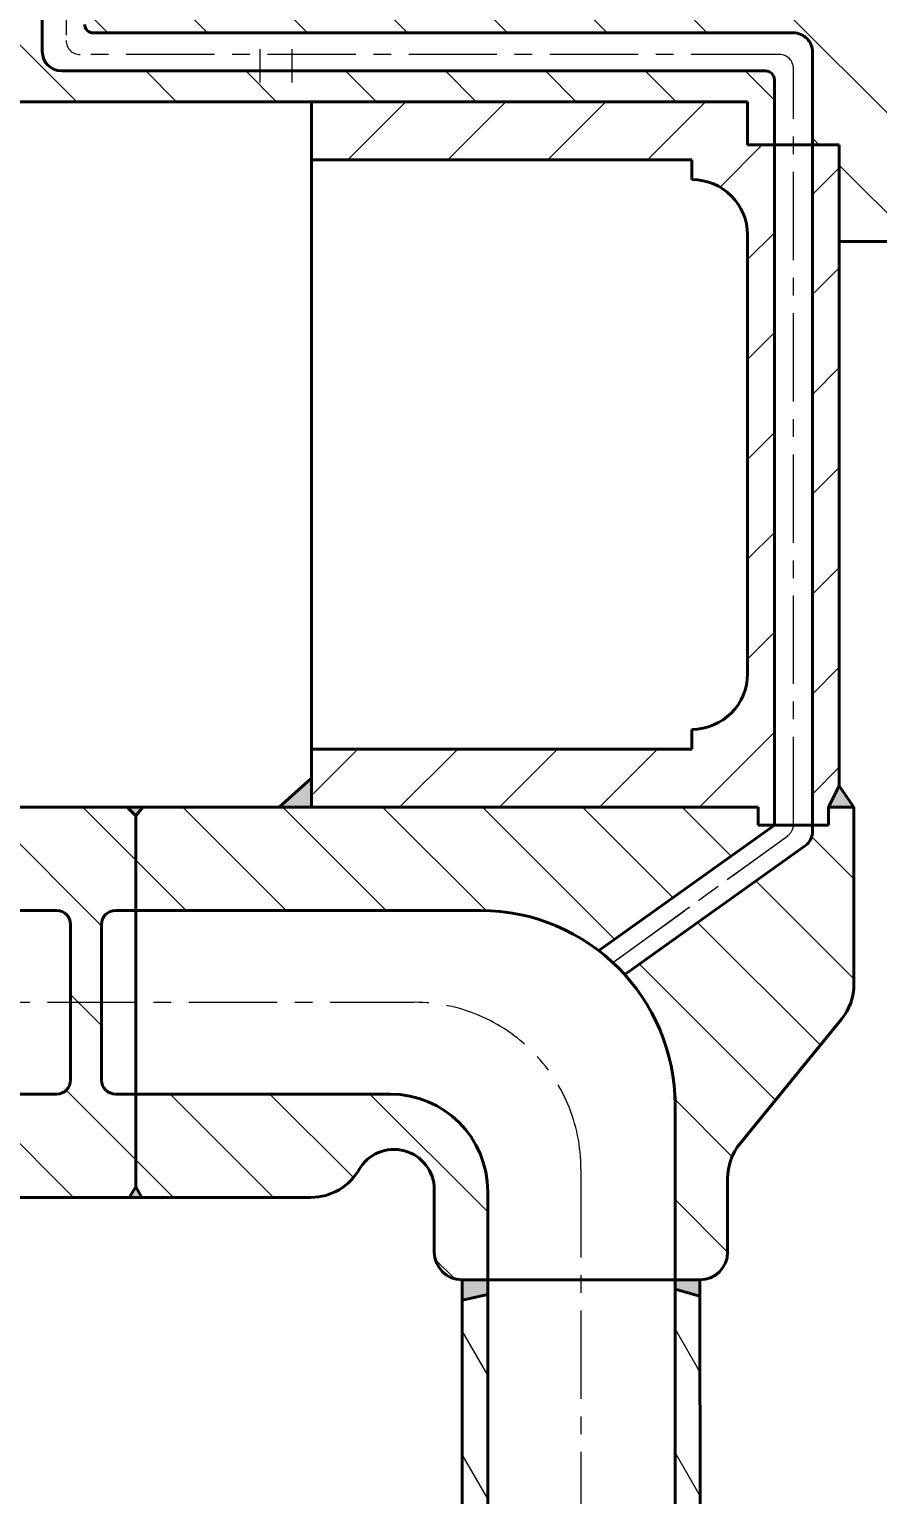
# Model space of a CAD drawing. Header units: millimetres. Extents: x 3913 to 6157, y -487 to 5915.
# Drawn here: x 5348 to 5653, y 277 to 804 of the extents above; entities that cross this region are included whole.
import ezdxf

# ---------------------------------------------------------------- set-up
doc = ezdxf.new("R2010")
doc.units = ezdxf.units.MM
doc.linetypes.add('ACAD_ISO03W100', pattern=[30, 12, -18])
doc.linetypes.add('осевая', pattern=[50.8, 31.75, -6.35, 6.35, -6.35])
doc.layers.get('0').update_dxf_attribs({"lineweight": 40})
for name, color, linetype, lineweight in [('Оси', 7, 'осевая', 20), ('Штрих пункт', 7, 'ACAD_ISO03W100', 20), ('штриховка', 7, 'Continuous', 20)]:
    doc.layers.add(name, color=color, linetype=linetype, lineweight=lineweight)
doc.styles.add('ADRF1', font='isocpeur.ttf', dxfattribs={"oblique": 15})
doc.dimstyles.new('гост', dxfattribs={"dimtxt": 20, "dimasz": 30, "dimexe": 2, "dimexo": 0, "dimgap": 7, "dimtad": 1, "dimtoh": 1, "dimdec": 1, "dimtxsty": 'ADRF1', "dimcen": 2.5, "dimadec": 0, "dimazin": 0, "dimtfac": 1, "dimtdec": 1, "dimtmove": 0, "dimatfit": 3, "dimfxl": 1, "dimlwd": 20, "dimlwe": 20, "dimarcsym": 0})

# ---------------------------------------------------------------- blocks, each defined once
blk = doc.blocks.new('*D8')
at = {"layer": 'Defpoints', "color": 0, "transparency": 16777216}
for p in [(5193.03, 5841.21), (5974.94, 5841.21), (5193.03, -208.96)]:
    blk.add_point(p, dxfattribs=at)
at = {"layer": 'Оси', "color": 0, "linetype": 'Continuous', "lineweight": 20, "transparency": 16777216}
for p, q in [((5193.03, 5841.21), (5976.94, 5841.21)), ((5974.94, -148.96), (5974.94, 5781.21)), ((5193.03, -208.96), (5976.94, -208.96))]:
    blk.add_line(p, q, dxfattribs=at)
at = {"layer": 'Оси', "color": 0, "transparency": 16777216}
for points in [[(5964.94, 5781.21), (5984.94, 5781.21), (5974.94, 5841.21)], [(5964.94, -148.96), (5984.94, -148.96), (5974.94, -208.96)]]:
    blk.add_solid(points, dxfattribs=at)
at = {"layer": 'Оси', "color": 0, "transparency": 16777216, "insert": (5932.94, 2816.12), "char_height": 20, "attachment_point": 5, "rotation": 90, "style": 'ADRF1'}
blk.add_mtext('{\\H3.5x;6050}', dxfattribs=at)

msp = doc.modelspace()

# ---------------------------------------------------------------- hatches: boundary and pattern name
h = msp.add_hatch(color=256)
h.dxf.hatch_style = 1
h.paths.add_polyline_path([(5580.07, 353.96), (5588.96, 353.96), (5588.96, 348.14), (5580.07, 350.62)])
h.paths.add_polyline_path([(5503.48, 353.96), (5512.69, 353.96), (5512.69, 348.71), (5503.48, 346.71)])
h = msp.add_hatch(color=256)
h.dxf.hatch_style = 1
h.paths.add_polyline_path([(5580.07, 353.96), (5588.96, 353.96), (5588.96, 348.14), (5580.07, 350.62)])
h.paths.add_polyline_path([(5503.48, 353.96), (5512.69, 353.96), (5512.69, 348.71), (5503.48, 346.71)])
at = {"layer": 'штриховка'}
h = msp.add_hatch(dxfattribs=at)
h.set_pattern_fill('ANSI31', color=256, scale=8, angle=90)
h.paths.add_polyline_path([(5493.21, 856.5), (5493.21, 876.1), (5537.79, 876.1), (5537.79, 863.05), (5591.68, 863.05), (5591.68, 854.11), (5608.81, 854.11), (5608.81, 863.05), (5643.34, 863.05), (5674.68, 829.97), (5674.68, 804.96), (5698.36, 804.96), (5708.06, 794.72), (5708.06, 762.07), (5675.12, 762.07), (5675.12, 727.32), (5639.11, 727.32), (5639.11, 762.07), (5629.47, 762.07), (5629.47, 795.36, 0.421846), (5622.62, 802.38), (5446.31, 802.38), (5442.21, 805.7), (5442.21, 856.5)])
h.paths.add_polyline_path([(5643.34, 863.05), (5676.65, 863.05), (5691, 846.64), (5674.68, 846.64), (5674.68, 829.97)], flags=17)
h.paths.add_polyline_path([(5687.4, 876.1), (5708.06, 876.1), (5708.06, 846.64), (5691, 846.64), (5676.65, 863.05), (5687.4, 863.05)], flags=17)
h.paths.add_polyline_path([(5430.69, 856.5), (5442.21, 856.5), (5442.21, 805.7), (5430.69, 815.03)])
h.paths.add_polyline_path([(5387.3, 850.18), (5387.3, 856.5), (5430.69, 856.5), (5430.69, 815.03)], flags=17)
h.paths.add_polyline_path([(5367.78, 846.5), (5387.3, 844.7), (5387.3, 850.18), (5430.69, 815.03), (5430.69, 802.38), (5370.78, 802.38, -0.414214), (5367.78, 805.38)], flags=17)
h.paths.add_polyline_path([(5430.69, 815.03), (5442.21, 805.7), (5442.21, 802.38), (5430.69, 802.38)])
h.paths.add_polyline_path([(5442.21, 788.69), (5463.21, 788.69), (5476.87, 777.63), (5442.21, 777.63)], flags=17)
h.paths.add_polyline_path([(5430.69, 788.69), (5442.21, 788.69), (5442.21, 777.63), (5430.69, 777.63)])
h.paths.add_polyline_path([(5326.11, 787.63), (5326.11, 850.36), (5331.81, 849.83), (5331.81, 857.25), (5342.09, 857.25), (5342.09, 848.88), (5352.52, 847.91), (5352.52, 795.69, 0.414214), (5359.52, 788.69), (5430.69, 788.69), (5430.69, 777.63), (5336.11, 777.63, -0.414214)])
h = msp.add_hatch(dxfattribs=at)
h.set_pattern_fill('ANSI31', color=256, scale=8, angle=90)
h.paths.add_polyline_path([(5463.21, 788.69), (5612.58, 788.69, -0.414214), (5615.78, 785.49), (5615.78, 762.07), (5606.13, 762.07), (5606.13, 777.63), (5476.87, 777.63)])
h = msp.add_hatch(dxfattribs=at)
h.set_pattern_fill('ANSI31', color=256, scale=8)
h.paths.add_polyline_path([(5606.13, 777.63), (5606.13, 762.07), (5615.78, 762.07), (5615.78, 523.93), (5615.78, 517.46), (5609.98, 517.46), (5609.98, 523.93), (5606.13, 523.93), (5449.38, 523.93), (5449.38, 544.79), (5586.13, 544.79), (5586.13, 551.93, 0.414214), (5606.13, 571.93), (5606.13, 729.63, 0.414214), (5586.13, 749.63), (5586.13, 756.77), (5449.38, 756.77), (5449.38, 777.63)])
h.paths.add_polyline_path([(5629.47, 762.07), (5639.11, 762.07), (5639.11, 727.32), (5639.11, 531.65), (5644.4, 523.93), (5639.11, 523.93), (5635.27, 523.93), (5635.27, 517.46), (5629.47, 517.46), (5629.47, 523.93)])
h = msp.add_hatch(dxfattribs=at)
h.set_pattern_fill('ANSI31', color=256, scale=8, angle=90)
edge = h.paths.add_edge_path()
edge.add_line((5343.19, 420.78), (5357.69, 420.78))
edge.add_arc((5357.69, 425.78), 5, 270, 360)
edge.add_line((5362.69, 425.78), (5362.69, 453.78))
edge.add_line((5362.69, 453.78), (5373.84, 453.78))
edge.add_line((5373.84, 453.78), (5373.84, 425.78))
edge.add_arc((5378.7, 425.64), 4.86, 178.3117, 271.6883)
edge.add_line((5378.84, 420.78), (5381.11, 420.78))
edge.add_line((5381.11, 420.78), (5381.11, 387.48))
edge.add_line((5381.11, 387.48), (5380.95, 383.62))
edge.add_line((5380.95, 383.62), (5346.81, 383.62))
edge.add_line((5346.81, 383.62), (5310.64, 409.39))
edge.add_line((5310.64, 409.39), (5343.19, 420.78))
h.paths.add_polyline_path([(5296.67, 396.87), (5300.84, 396.87), (5300.84, 403.51), (5300.84, 406.46), (5310.64, 409.39), (5346.81, 383.62), (5333.88, 383.62), (5300.84, 367.03), (5300.84, 370.74), (5296.67, 370.74)])
h.paths.add_polyline_path([(5287.11, 395.97), (5290.95, 396.87), (5296.67, 396.87), (5296.67, 370.74), (5287.11, 370.74), (5287.11, 372.8)])
edge = h.paths.add_edge_path()
edge.add_line((5300.84, 510.69), (5296.64, 510.69))
edge.add_line((5296.64, 510.69), (5296.64, 536.82))
edge.add_line((5296.64, 536.82), (5300.84, 536.82))
edge.add_line((5300.84, 536.82), (5300.84, 540.53))
edge.add_line((5300.84, 540.53), (5333.88, 523.93))
edge.add_line((5333.88, 523.93), (5385.95, 523.93))
edge.add_line((5385.95, 523.93), (5386.19, 520.88))
edge.add_line((5386.19, 520.88), (5386.19, 486.78))
edge.add_line((5386.19, 486.78), (5377.99, 486.71))
edge.add_arc((5378.84, 481.78), 5, 99.8376, 180)
edge.add_line((5373.84, 481.78), (5373.84, 453.78))
edge.add_line((5373.84, 453.78), (5362.69, 453.78))
edge.add_line((5362.69, 453.78), (5362.69, 481.78))
edge.add_arc((5357.69, 481.78), 5, 0, 90)
edge.add_line((5357.69, 486.78), (5343.19, 486.78))
edge.add_line((5343.19, 486.78), (5300.84, 501.09))
edge.add_line((5300.84, 501.09), (5300.84, 504.04))
edge.add_line((5300.84, 504.04), (5300.84, 510.69))
h.paths.add_polyline_path([(5287.11, 534.76), (5287.11, 536.82), (5296.64, 536.82), (5296.64, 510.69), (5290.95, 510.69), (5287.11, 511.59)])
h = msp.add_hatch(color=256, dxfattribs=at)
h.dxf.hatch_style = 1
h.paths.add_polyline_path([(5639.11, 531.65), (5644.4, 523.93), (5639.11, 523.93), (5635.27, 523.93)])
h.paths.add_polyline_path([(5447.73, 523.93), (5437.65, 523.93), (5449.38, 534.36), (5449.38, 523.93)])
h = msp.add_hatch(dxfattribs=at)
h.set_pattern_fill('ANSI31', color=256, scale=8, angle=90)
edge = h.paths.add_edge_path()
edge.add_line((5615.78, 517.46), (5609.98, 517.46))
edge.add_line((5609.98, 517.46), (5609.98, 523.93))
edge.add_line((5609.98, 523.93), (5606.13, 523.93))
edge.add_line((5606.13, 523.93), (5447.73, 523.93))
edge.add_line((5447.73, 523.93), (5385.95, 523.93))
edge.add_line((5385.95, 523.93), (5386.19, 520.88))
edge.add_line((5386.19, 520.88), (5386.19, 489.96))
edge.add_line((5386.19, 489.96), (5386.19, 486.78))
edge.add_line((5386.19, 486.78), (5425.15, 486.78))
edge.add_line((5425.15, 486.78), (5510.07, 486.78))
edge.add_arc((5510.07, 416.78), 70, 52.5917, 90, ccw=False)
edge.add_line((5552.6, 472.38), (5554.71, 473.89))
edge.add_line((5554.71, 473.89), (5615.78, 517.46))
edge = h.paths.add_edge_path()
edge.add_line((5644.4, 523.93), (5639.11, 523.93))
edge.add_line((5639.11, 523.93), (5635.27, 523.93))
edge.add_line((5635.27, 523.93), (5635.27, 517.46))
edge.add_line((5635.27, 517.46), (5629.47, 517.46))
edge.add_line((5629.47, 517.46), (5629.47, 515.1))
edge.add_arc((5623.47, 515.1), 6, -54.4913, 0, ccw=False)
edge.add_line((5626.95, 510.21), (5563.63, 465.03))
edge.add_line((5563.63, 465.03), (5561.92, 463.81))
edge.add_arc((5510.07, 416.78), 70, 0, 42.214, ccw=False)
edge.add_line((5580.07, 416.78), (5580.07, 353.96))
edge.add_line((5580.07, 353.96), (5588.96, 353.96))
edge.add_arc((5588.96, 363.96), 10, 270, 360)
edge.add_line((5598.96, 363.96), (5598.96, 390.38))
edge.add_arc((5618.96, 390.38), 20, 140.7924, 180, ccw=False)
edge.add_line((5603.46, 403.02), (5639.9, 447.69))
edge.add_arc((5624.4, 460.34), 20, 320.7924, 360)
edge.add_line((5644.4, 460.34), (5644.4, 523.93))
edge = h.paths.add_edge_path()
edge.add_line((5477.69, 420.78), (5425.15, 420.78))
edge.add_line((5425.15, 420.78), (5381.11, 420.78))
edge.add_line((5381.11, 420.78), (5381.11, 417.59))
edge.add_line((5381.11, 417.59), (5381.11, 387.48))
edge.add_line((5381.11, 387.48), (5383.18, 383.62))
edge.add_line((5383.18, 383.62), (5449.12, 383.62))
edge.add_arc((5449.12, 403.62), 20, 270, 328.9285)
edge.add_arc((5478.99, 386.39), 14.49, 0.0174, 151.5048, ccw=False)
edge.add_line((5493.48, 386.39), (5493.48, 363.96))
edge.add_arc((5503.48, 363.96), 10, 180, 270)
edge.add_line((5503.48, 353.96), (5512.69, 353.96))
edge.add_line((5512.69, 353.96), (5512.69, 385.78))
edge.add_arc((5477.69, 385.78), 35, 0, 90)
h = msp.add_hatch(color=256, dxfattribs=at)
h.dxf.hatch_style = 1
h.paths.add_polyline_path([(5388.68, 523.93), (5386.19, 520.88), (5383.02, 523.93)])
h.paths.add_polyline_path([(5386.19, 387.48), (5388.26, 383.62), (5383.82, 383.62)])
h = msp.add_hatch(dxfattribs=at)
h.set_pattern_fill('ANSI31', color=256, scale=7, angle=75)
edge = h.paths.add_edge_path()
edge.add_line((5580.07, 264.14), (5580.07, 350.62))
edge.add_line((5580.07, 350.62), (5588.96, 348.14))
edge.add_line((5588.96, 348.14), (5589.04, 257.97))
edge.add_arc((5519.04, 257.91), 70, 306.58, 360.0483, ccw=False)
edge.add_line((5560.75, 201.7), (5492.83, 151.29))
edge.add_spline(control_points=[(5492.83, 151.29), (5489.06, 151.9), (5485.28, 152.5), (5481.65, 153.36)], knot_values=[0, 0, 0, 0, 11.065637, 11.065637, 11.065637, 11.065637], degree=3, periodic=0)
edge.add_line((5481.65, 153.36), (5549.77, 203.91))
edge.add_arc((5505.07, 264.14), 75, 306.58, 360)
edge = h.paths.add_edge_path()
edge.add_line((5503.48, 263.74), (5503.48, 346.71))
edge.add_line((5503.48, 346.71), (5512.69, 348.71))
edge.add_line((5512.69, 348.71), (5512.69, 262.01))
edge.add_arc((5467.69, 262.01), 45, 306.58, 360, ccw=False)
edge.add_line((5494.5, 225.88), (5435.51, 182.1))
edge.add_spline(control_points=[(5435.51, 182.1), (5433.04, 183.87), (5430.79, 185.86), (5428.94, 188.3)], knot_values=[65.791264, 65.791264, 65.791264, 65.791264, 74.963841, 74.963841, 74.963841, 74.963841], degree=3, periodic=0)
edge.add_line((5428.94, 188.3), (5487.32, 231.62))
edge.add_arc((5463.48, 263.74), 40, 306.58, 360)

# ---------------------------------------------------------------- linework, layer by layer
for p, q in [((5352.52, 847.91), (5352.52, 795.69)), ((5622.62, 802.38), (5370.78, 802.38)), ((5629.47, 762.07), (5629.47, 795.71)), ((5612.58, 788.69), (5359.52, 788.69)), ((5615.78, 762.07), (5615.78, 785.49)), ((5606.13, 777.63), (5336.11, 777.63)), ((5449.38, 756.77), (5449.38, 777.63)), ((5606.13, 762.07), (5606.13, 777.63)), ((5639.11, 762.07), (5606.13, 762.07)), ((5615.78, 762.07), (5629.47, 762.07)), ((5615.78, 523.93), (5615.78, 762.07)), ((5629.47, 523.93), (5629.47, 762.07)), ((5639.11, 727.32), (5639.11, 762.07)), ((5586.13, 756.77), (5449.38, 756.77)), ((5449.38, 756.77), (5449.38, 544.79)), ((5586.13, 749.63), (5586.13, 756.77)), ((5606.13, 729.63), (5606.13, 571.93)), ((5639.11, 727.32), (5639.11, 531.65)), ((5675.12, 727.32), (5639.11, 727.32)), ((5586.13, 551.93), (5586.13, 544.79)), ((5586.13, 544.79), (5449.38, 544.79)), ((5449.38, 544.79), (5449.38, 523.93)), ((5449.38, 534.36), (5437.65, 523.93)), ((5639.11, 531.65), (5635.27, 523.93)), ((5644.4, 523.93), (5639.11, 531.65)), ((5333.88, 523.93), (5447.73, 523.93)), ((5333.88, 523.93), (5447.73, 523.93)), ((5386.19, 520.88), (5383.02, 523.93)), ((5388.68, 523.93), (5386.19, 520.88)), ((5447.73, 523.93), (5606.13, 523.93)), ((5447.73, 523.93), (5606.13, 523.93)), ((5609.98, 523.93), (5606.13, 523.93)), ((5609.98, 523.93), (5606.13, 523.93)), ((5609.98, 523.93), (5609.98, 517.46)), ((5609.98, 523.93), (5609.98, 517.46)), ((5615.78, 517.46), (5615.78, 523.93)), ((5629.47, 517.46), (5629.47, 523.93)), ((5635.27, 523.93), (5635.27, 517.46)), ((5635.27, 523.93), (5639.11, 523.93)), ((5635.27, 523.93), (5635.27, 517.46)), ((5635.27, 523.93), (5639.11, 523.93)), ((5644.4, 523.93), (5639.11, 523.93)), ((5644.4, 523.93), (5639.11, 523.93)), ((5644.4, 523.93), (5644.4, 460.34)), ((5644.4, 523.93), (5644.4, 460.34)), ((5386.19, 489.96), (5386.19, 520.88)), ((5615.78, 517.46), (5554.71, 473.89)), ((5615.78, 517.46), (5554.71, 473.89)), ((5609.98, 517.46), (5615.78, 517.46)), ((5609.98, 517.46), (5615.78, 517.46)), ((5629.47, 517.46), (5615.78, 517.46)), ((5629.47, 517.46), (5615.78, 517.46)), ((5635.27, 517.46), (5629.47, 517.46)), ((5629.47, 515.1), (5629.47, 517.46)), ((5635.27, 517.46), (5629.47, 517.46)), ((5629.47, 515.1), (5629.47, 517.46)), ((5626.95, 510.21), (5563.63, 465.03)), ((5626.95, 510.21), (5563.63, 465.03)), ((5343.19, 486.78), (5357.69, 486.78)), ((5378.84, 486.78), (5425.15, 486.78)), ((5386.19, 489.96), (5386.19, 453.78)), ((5425.15, 486.78), (5510.07, 486.78)), ((5362.69, 481.78), (5362.69, 453.78)), ((5373.84, 481.78), (5373.84, 453.78)), ((5554.71, 473.89), (5552.6, 472.38)), ((5563.63, 465.03), (5561.92, 463.81)), ((5362.69, 425.78), (5362.69, 453.78)), ((5373.84, 425.78), (5373.84, 453.78)), ((5386.19, 417.59), (5386.19, 453.78)), ((5639.9, 447.69), (5603.46, 403.02)), ((5639.9, 447.69), (5603.46, 403.02)), ((5343.19, 420.78), (5357.69, 420.78)), ((5378.84, 420.78), (5425.15, 420.78)), ((5386.19, 417.59), (5386.19, 387.48)), ((5425.15, 420.78), (5477.69, 420.78)), ((5580.07, 420.08), (5580.07, 264.14)), ((5580.07, 416.78), (5580.07, 264.14)), ((5598.96, 363.96), (5598.96, 390.38)), ((5598.96, 363.96), (5598.96, 390.38)), ((5386.19, 387.48), (5383.82, 383.62)), ((5388.26, 383.62), (5386.19, 387.48)), ((5493.48, 386.39), (5493.48, 363.96)), ((5493.48, 386.39), (5493.48, 363.96)), ((5512.69, 385.78), (5512.69, 262.01)), ((5333.88, 383.62), (5449.12, 383.62)), ((5333.88, 383.62), (5449.12, 383.62)), ((5512.69, 382.59), (5512.69, 262.01)), ((5512.69, 353.96), (5503.48, 353.96)), ((5503.48, 353.96), (5503.48, 263.74)), ((5512.69, 353.96), (5503.48, 353.96)), ((5503.48, 353.96), (5503.48, 263.74)), ((5579.75, 353.96), (5512.69, 353.96)), ((5579.75, 353.96), (5512.69, 353.96)), ((5579.75, 353.96), (5588.96, 353.96)), ((5579.75, 353.96), (5588.96, 353.96)), ((5588.96, 353.96), (5589.04, 257.97)), ((5588.96, 353.96), (5589.04, 257.97)), ((5512.69, 348.71), (5503.48, 346.71)), ((5512.69, 348.71), (5503.48, 346.71)), ((5588.96, 348.14), (5580.07, 350.62)), ((5588.96, 348.14), (5580.07, 350.62))]:
    msp.add_line(p, q)
for centre, radius, start, end in [((5370.78, 805.38), 3, 180, 270), ((5622.62, 795.53), 6.85, 358.511, 90), ((5359.52, 795.69), 7, 180, 270), ((5612.58, 785.49), 3.2, 0, 90), ((5586.13, 729.63), 20, 0, 90), ((5586.13, 571.93), 20, 270, 0), ((5623.47, 515.1), 6, 305.5087, 360), ((5623.47, 515.1), 6, 305.5087, 360), ((5357.69, 481.78), 5, 0, 90), ((5378.84, 481.78), 5, 90, 180), ((5510.07, 416.78), 70, 0, 90), ((5624.4, 460.34), 20, 320.7924, 0), ((5624.4, 460.34), 20, 320.7924, 0), ((5357.69, 425.78), 5, 270, 0), ((5378.84, 425.78), 5, 180, 270), ((5477.69, 385.78), 35, 0, 90), ((5478.99, 386.39), 14.49, 0.0174, 150.0219), ((5478.99, 386.39), 14.49, 0.0174, 150.0219), ((5618.96, 390.38), 20, 140.7924, 180), ((5618.96, 390.38), 20, 140.7924, 180), ((5449.12, 403.62), 20, 270, 331.0933), ((5449.12, 403.62), 20, 270, 331.0933), ((5503.48, 363.96), 10, 180, 270), ((5503.48, 363.96), 10, 180, 270), ((5588.96, 363.96), 10, 270, 0), ((5588.96, 363.96), 10, 270, 0)]:
    msp.add_arc(centre, radius, start, end)
at = {"layer": 'Оси'}
for p, q in [((5361.12, 934.91), (5361.12, 799.6)), ((5617.62, 794.6), (5366.12, 794.6)), ((5622.62, 517.46), (5622.62, 789.6)), ((5557.69, 468.09), (5620.56, 513.65)), ((5559.57, 469.46), (5620.56, 513.65)), ((5202.03, 453.78), (5486.22, 453.78)), ((5546.22, 393.78), (5546.22, 263.84)), ((5546.22, 393.78), (5546.22, 263.84))]:
    msp.add_line(p, q, dxfattribs=at)
for centre, radius, start, end in [((5366.12, 799.6), 5, 180, 270), ((5617.62, 789.6), 5, 0, 90), ((5617.62, 517.7), 5, 305.9281, 0), ((5617.62, 517.7), 5, 305.9281, 0), ((5486.22, 393.78), 60, 0, 90), ((5486.22, 393.78), 60, 0, 90)]:
    msp.add_arc(centre, radius, start, end, dxfattribs=at)
at = {"layer": 'Штрих пункт'}
for p, q in [((5430.69, 856.5), (5430.69, 777.63)), ((5442.21, 856.5), (5442.21, 777.63))]:
    msp.add_line(p, q, dxfattribs=at)
at = {"layer": 'штриховка'}
msp.add_line((5629.47, 515.1), (5629.47, 517.46), dxfattribs=at)
msp.add_line((5629.47, 515.1), (5629.47, 517.46), dxfattribs=at)

# ---------------------------------------------------------------- dimensions: what is measured, and where the dimension line sits
at = {"layer": 'Оси'}
dim = msp.add_linear_dim(base=(5974.94, 5841.21), p1=(5193.03, -208.96), p2=(5193.03, 5841.21), angle=90, text='{\\H3.5x;6050}', dimstyle='гост', override={"dimasz": 60}, dxfattribs=at)
dim.commit()
dim.dimension.update_dxf_attribs({"geometry": '*D8', "text_midpoint": (5932.94, 2816.12)})

doc.saveas('drawing.dxf')
